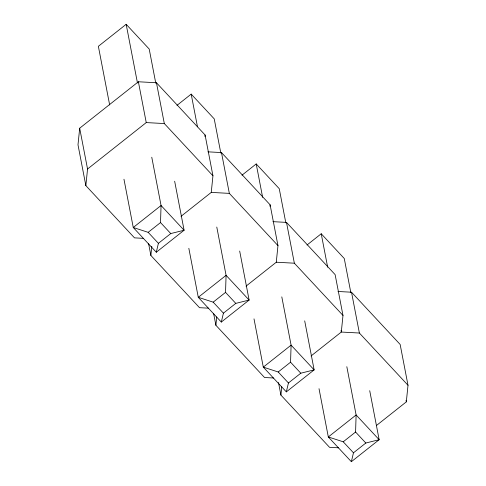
<?xml version="1.0" encoding="UTF-8"?>
<svg xmlns="http://www.w3.org/2000/svg" width="486" height="486" viewBox="0 0 486 486"><rect width="100%" height="100%" fill="white"/><g stroke="black" fill="none" stroke-linecap="round" stroke-linejoin="round"><path stroke-width="0.73" d="M174.656 181.223L184.097 230.236L170.762 233.559L160.52 222.564L161.06 205.499L151.766 157.227M239.677 251.049L249.118 300.062L235.783 303.379L225.54 292.384L226.081 275.319L216.78 227.053M304.698 320.869L314.138 369.882L300.798 373.199L290.561 362.204L291.096 345.145L281.801 296.873M369.718 390.689L379.153 439.702L365.818 443.025L355.582 432.03L356.117 414.965L346.822 366.693M204.934 136.493L205.086 134.98L156.456 82.748L138.382 81.77L79.686 128.207L77.997 144.822L85.852 185.634L134.488 237.861L143.528 238.353M181.023 216.325L211.258 192.401L212.947 175.792L205.086 134.98M269.955 206.313L270.107 204.8L221.476 152.568L207.923 151.839M246.044 286.145L276.279 262.227L277.968 245.612L270.107 204.8M272.938 221.659L286.497 222.394L335.127 274.626L342.988 315.432L341.3 332.047L311.064 355.971M376.674 425.323L406.32 401.867L408.003 385.258L400.148 344.446L351.518 292.214L337.958 291.479M85.852 185.634L87.547 169.019L79.686 128.207M208.549 308.173L199.509 307.687L150.873 255.454L151.796 246.39M273.569 377.993L264.53 377.507L215.893 325.28L216.738 316.969M338.584 447.819L329.544 447.327L280.914 395.1L281.759 386.789M123.96 179.225L133.255 227.497L156.298 252.234L158.406 243.334L170.762 233.559M188.835 248.303L198.276 297.317L221.312 322.054L223.426 313.154L235.783 303.379M254.002 318.871L263.297 367.137L286.333 391.88L288.441 382.98L300.798 373.199M319.016 388.691L328.317 436.963L351.354 461.7L353.462 452.8L365.818 443.025M155.781 83.203L149.202 49.037L126.166 24.3L98.366 46.298L109.66 104.964M87.547 169.019L146.243 122.581L164.317 123.559L212.947 175.792M176.989 105.353L191.186 94.12L214.223 118.863L220.802 153.023M156.298 252.234L184.097 230.236L161.06 205.499L133.255 227.497L148.163 232.338L160.52 222.564M242.01 175.173L256.207 163.946L279.243 188.683L285.823 222.843M221.312 322.054L249.118 300.062L226.081 275.319L198.276 297.317L213.184 302.158L225.54 292.384M307.024 244.999L321.222 233.766L344.264 258.503L350.837 292.663M286.333 391.88L314.138 369.882L291.096 345.145L263.297 367.137L278.205 371.984L290.561 362.204M351.354 461.7L379.153 439.702L356.117 414.965L328.317 436.963L343.225 441.804L355.582 432.03M211.258 192.401L229.337 193.379L277.968 245.612M276.279 262.227L294.352 263.199L342.988 315.432M408.003 385.258L359.373 333.025L341.3 332.047L341.014 330.565M148.163 232.338L158.406 243.334M213.184 302.158L223.426 313.154M278.205 371.984L288.441 382.98M343.225 441.804L353.462 452.8M406.035 400.385L406.32 401.867M351.518 292.214L359.373 333.025M321.222 233.766L327.661 267.185M286.497 222.394L294.352 263.199M256.207 163.946L262.64 197.359M278.484 382.488L280.914 395.1M221.476 152.568L229.337 193.379M191.186 94.12L197.48 126.797M213.603 313.403L215.893 325.28M156.456 82.748L164.317 123.559M138.382 81.77L146.243 122.581M126.166 24.3L137.465 82.966M148.588 243.583L150.873 255.454"/></g></svg>
